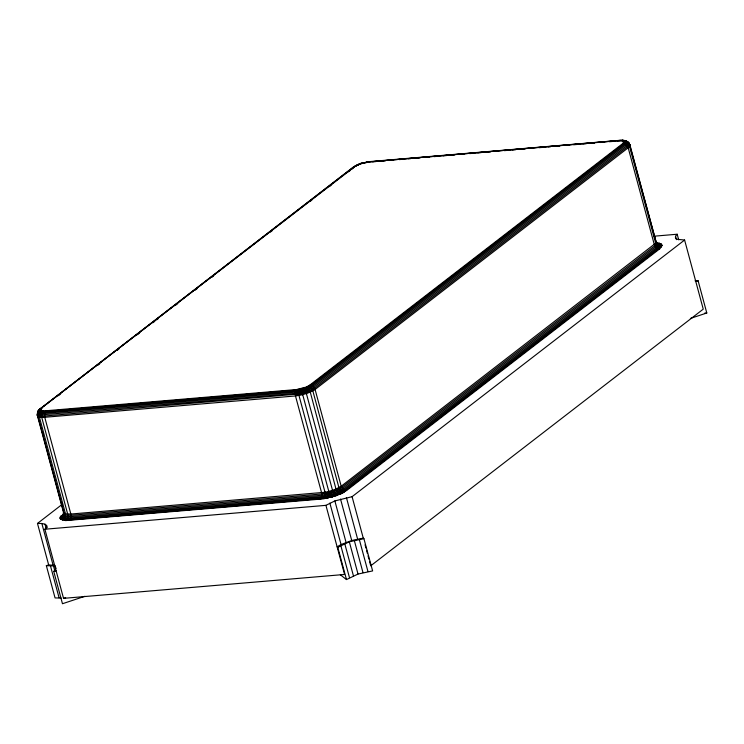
<?xml version="1.0" encoding="UTF-8"?>
<svg xmlns="http://www.w3.org/2000/svg" width="744" height="744" viewBox="0 0 744 744"><rect width="100%" height="100%" fill="white"/><g stroke="black" fill="none" stroke-linecap="round" stroke-linejoin="round"><path stroke-width="1.12" d="M55.13 565.421L48.667 564.91L37.479 523.441L41.859 523.497L44.984 524.185L46.593 525.441L46.556 527.171L44.891 529.235L63.538 598.353L344.584 574.461L325.928 505.343L334.865 500.926L352.079 496.685L684.601 240.033L703.247 309.151L370.726 565.803M678.695 239.838L677.189 234.23L675.515 236.304L675.487 238.034L677.087 239.289L684.601 240.033M352.219 168.916L355.046 165.968L357.743 164.564L368.308 161.978L619.036 140.653L622.403 140.737L623.881 141.537L622.747 143.555L309.653 385.215L306.509 386.982L296.577 389.54L43.933 410.93L41.831 413.571L41.729 417.375L68.039 515.387L67.239 519.042L65.732 520.577L60.636 519.349L59.911 518.075L60.487 516.476L63.389 514.402L61.11 517.601L59.911 518.075M354.525 166.684L358.376 164.545L353.298 167.102L40.204 408.754C36.038 411.609 42.361 413.385 44.835 412.381L295.573 391.065L301.599 390.014L307.988 387.857L311.913 385.652L625.006 144.001L626.485 142.225L626.076 141.062L623.881 141.537L626.801 141.574L622.895 140.291L619.687 140.346L368.95 161.662L360.701 163.429L355.232 166.303L41.097 408.214C37.33 410.79 43.04 412.39 45.282 411.488L296.01 390.163L307.226 387.271L310.778 385.28L623.872 143.62L625.248 141.685L623.714 140.486L623.36 141.053L625.778 140.867L627.611 141.918L627.332 143.425L626.076 144.652L312.982 386.313L308.723 388.703L301.813 391.028L295.284 392.172L41.831 413.571L41.515 416.119L41.729 417.375L44.742 417.282L295.48 395.957L302.715 394.692L309.885 392.321L315.084 389.465L628.187 147.805L630.01 145.238C629.145 141.425 624.449 139.491 620.942 140.588L622.403 140.737C625.63 139.742 629.229 142.048 630.01 145.238L656.115 242.005L658.403 244.906L662.169 245.399L661.435 244.125L659.454 243.269L656.338 242.897M65.732 520.577L320.487 499.131L332.168 496.908L340.352 493.997L343.616 492.398L340.836 490.966L338.948 487.664L312.843 390.907L310.043 386.852L309.086 386.359L306.509 386.982L308.723 388.703L309.96 390.898L336 489.078L338.306 493.365L340.352 493.997L346.63 490.482L659.733 248.822L662.169 245.399M62.617 520.196L65.174 517.619L65.5 513.853L39.395 417.086L40.632 412.278L42.473 410.781L43.933 410.93C41.004 419.253 32.745 411.934 41.339 408.707L42.138 407.963M659.733 248.822L656.403 247.724L654.292 244.571L628.187 147.805L629.526 144.094L627.88 141.965M60.636 519.349L63.538 516.913L64.012 513.211L37.907 416.445L39.432 411.888L41.525 410.465L43.003 411.553M656.403 243.334L660.198 244.367L660.877 245.557L658.598 248.756L345.504 490.417L336.418 495.56L334.716 495.588L332.54 490.37L306.063 392.386L304.259 388.405L300.427 388.935L300.948 393.799L302.715 394.692L329.146 492.695L330.076 496.936L327.76 498.006L70.317 519.833L63.64 519.591L61.789 518.791L61.11 517.601L62.942 515.871L63.463 512.253L37.358 415.496L37.628 413.069M626.429 141.472L628.745 143.099L626.997 145.554L313.903 387.206L309.402 389.735L302.083 392.209L295.173 393.409L41.701 414.827M38.093 415.431L39.395 417.086L37.358 415.496L37.498 413.469L38.79 411.283L41.004 409.981L41.525 410.465L39.72 413.32L39.209 415.831L39.395 417.086L41.729 417.375C36.168 416.696 36.158 410.084 41.339 408.707L38.679 410.902L37.377 413.032M360.44 164.164L360.701 163.429L363.509 162.62L367.806 162.359L362.198 163.122L356.888 165.521L358.376 164.545M327.76 498.006L327.341 493.123L328.82 491.459L336 489.078L341.198 486.223L655.678 243.204L656.115 242.005L629.768 145.396M661.583 246.999L657.929 246.227L655.678 243.204L629.573 146.438L628.373 146.084L314.619 388.284L309.485 391.112L300.948 393.799L298.976 395.492L297.833 393.083L298.437 389.317L298.976 395.492L325.361 493.505L325.416 497.931L324.077 498.685L321.055 498.508L320.487 499.131M359.454 164.508L360.701 163.429M655.576 241.047L658.403 244.906L656.403 247.724L343.3 489.385L338.129 492.286L329.722 495.123L321.78 496.508L71.043 517.824L65.174 517.619L63.538 516.913L62.942 515.871L63.417 514.55L62.143 516.857L62.775 517.964L64.514 518.707L70.754 518.931L321.492 497.615L329.927 496.146L338.873 493.123L344.37 490.036L657.464 248.384L659.593 245.39L658.961 244.274L656.171 243.158L658.961 244.274L661.435 244.125M56.2 568.053L53.763 571.476L62.468 603.728L84.909 596.297M324.077 498.685L325.082 492.258L328.82 491.459L330.689 492.286L336.902 490.082L341.663 487.404L654.757 245.753L656.162 244.367L656.608 243.158L656.05 242.191M37.795 411.878L41.097 408.214M38.493 411.107L39.655 409.219L41.701 408.335M304.259 388.405L304.612 387.726L305.087 388.117L306.686 390.814L307.151 392.014L306.435 393.613L304.073 392.999L302.529 388.396M321.055 498.508L321.78 496.508L321.585 492.723L295.48 395.957L295.284 392.172L296.577 389.54M346.63 490.482L345.504 490.417L343.802 492.296L342.882 492.11L339.534 488.78L341.198 486.223L315.084 389.465L312.982 386.313L309.653 385.215M297.47 389.447L296.689 390.944L296.558 394.562L295.48 395.957M304.073 392.999L302.715 394.692L301.459 389.214M352.628 167.912L355.232 166.303M343.802 492.296L340.352 493.997L338.873 493.123L336.902 490.082L338.948 487.664L339.534 488.78M45.84 410.865L44.547 413.487L44.742 417.282L70.847 514.039L71.043 517.824L69.75 520.456M38.353 412.269L37.832 412.818L38.456 410.567L39.534 409.563L354.191 166.554M340.343 493.997L339.022 493.969L336.409 495.551L335.953 495.16L333.907 491.263L336 489.078L336.902 490.082M63.621 513.49L65.686 515.099L71.099 515.294L321.827 493.969L330.689 492.286L332.54 490.37L333.907 491.263M37.321 414.724L37.907 416.445L38.381 412.743L41.004 409.981L40.046 409.237M39.125 410.576L40.957 409.154M58.404 395.696L60.245 394.274M97.892 365.22L99.724 363.807M117.171 350.34L119.003 348.917M137.37 334.744L139.202 333.331M152.976 322.701L154.817 321.278M156.649 319.864L158.491 318.451M175.928 304.984L177.77 303.561M195.216 290.104L197.048 288.681M211.742 277.345L213.575 275.931M270.5 231.988L272.341 230.575M309.988 201.512L311.82 200.099M329.267 186.632L331.108 185.219M348.545 171.752L350.387 170.339M37.479 523.441L62.273 504.293M62.654 515.452L60.487 516.476M363.918 538.665L363.267 538.154L351.726 540.525L341.059 544.552L337.125 546.812L337.776 547.324L349.317 541.79L363.918 538.665L372.623 570.918L358.013 574.052L346.481 579.576L340.352 574.786M367.415 162.071L620.375 140.374L623.779 140.644L624.569 141.304M325.416 497.931L332.168 496.899L339.022 493.969M334.716 495.588L330.076 496.936L336.409 495.551M298.642 389.819L300.427 388.935M354.656 166.61L356.144 165.884M368.308 161.978L369.647 161.69M619.036 140.653L620.375 140.374M41.246 411.348L42.473 410.781M358.106 164.405L360.273 163.792M40.957 409.377L38.725 410.53L37.888 411.878L38.697 412.948L41.831 413.571M623.928 142.141L627.676 142.736L629.471 144.522L629.573 146.438L627.332 143.425L623.928 142.141L626.532 141.853L628.745 143.099M695.789 281.502L698.095 280.739L706.8 312.992L690.386 318.432M61.157 598.055L55.056 597.925L46.351 565.673L48.667 564.91M53.763 571.476L56.079 570.713M63.538 598.353L65.658 597.655M40.13 410.865L41.525 410.465M622.403 140.737L625.611 140.839M659.454 243.269L657.222 243.53M300.948 393.799L44.501 416.026L39.506 415.905M624.923 142.597L623.537 142.82L627.155 143.657L629.573 146.438M304.612 387.726L306.863 387.429L307.579 388.033L309.885 392.321L307.151 392.014M63.463 512.253L65.5 513.853L70.847 514.039L325.082 492.258L327.341 493.123M39.72 410.149L41.004 409.981M372.632 161.848L376.101 161.56M381.877 161.067L385.346 160.769M389.968 160.379L393.437 160.081M399.212 159.588L402.681 159.3M408.456 158.807L410.762 158.612M416.547 158.119L420.007 157.821M425.791 157.328L429.251 157.04M433.873 156.649L437.342 156.352M443.117 155.859L446.586 155.561M451.208 155.171L454.677 154.873M460.452 154.389L463.921 154.092M469.697 153.599L473.165 153.301M477.788 152.911L481.247 152.613M487.022 152.129L490.491 151.832M495.113 151.441L498.582 151.144M504.358 150.651L507.827 150.353M512.449 149.963L515.918 149.665M521.693 149.181L525.152 148.884M530.937 148.391L533.243 148.196M539.019 147.703L542.488 147.405M548.263 146.921L550.579 146.717M556.354 146.233L559.823 145.936M565.598 145.443L569.067 145.145M573.689 144.755L577.149 144.457M582.933 143.973L586.393 143.676M592.178 143.183L594.484 142.988M600.259 142.495L603.728 142.206M609.503 141.713L612.972 141.416M617.594 141.025L621.063 140.728M654.05 236.201L677.189 234.23M44.891 529.235L325.928 505.343M309.086 386.359L308.248 386.117L310.164 386.787L312.554 389.624L315.084 389.465M623.36 141.053L624.839 140.969M695.082 280.832L698.095 280.739M704.791 313.057L706.8 312.992M46.351 565.673L53.484 565.924L55.474 566.779M309.96 390.898L312.843 390.907L312.554 389.624M623.184 143.192L626.671 144.159L628.373 146.084M621.845 140.272L622.895 140.291M622.747 143.555L626.076 144.652L628.187 147.805M623.881 141.537L625.248 141.685M367.322 161.978L366.318 162.015M321.585 492.723L324.542 493.644M345.504 490.417L343.3 489.385L341.198 486.223M44.742 417.282L41.673 416.119L41.552 414.817M296.558 394.562L298.976 395.492M622.756 140.291L624.421 141.304M628.634 142.922L630.01 145.238L629.471 144.522M37.795 414.296L37.256 413.822L37.358 415.496M363.509 162.62L363.797 163.187M656.812 243.149L657.38 244.144L655.473 246.822L342.38 488.483L337.46 491.245L329.453 493.951L321.892 495.262L71.164 516.587L65.574 516.383L63.445 514.718M332.168 496.899L330.689 492.286M675.515 236.304L676.426 239.661M352.079 496.685L363.267 538.154M365.053 544.785L365.955 548.105M366.55 550.318L367.443 553.638M368.038 555.852L368.94 559.163M369.536 561.376L370.428 564.696M359.259 539.279L367.964 571.541M346.425 497.596L357.613 539.065M354.274 540.349L362.979 572.601M340.538 499.057L351.726 540.525M349.317 541.79L358.013 574.052M334.865 500.926L346.053 542.395M344.704 543.52L353.409 575.772M329.862 503.084L341.059 544.552M340.771 545.408L349.475 577.66M337.776 547.324L346.481 579.576M42.594 432.087L43.496 435.426M46.593 525.441L47.198 527.682M44.984 524.185L46.193 528.668M53.484 565.924L54.991 571.485M41.859 523.497L53.047 564.966M50.378 565.552L59.083 597.804M629.405 143.629L629.461 144.29"/></g></svg>
